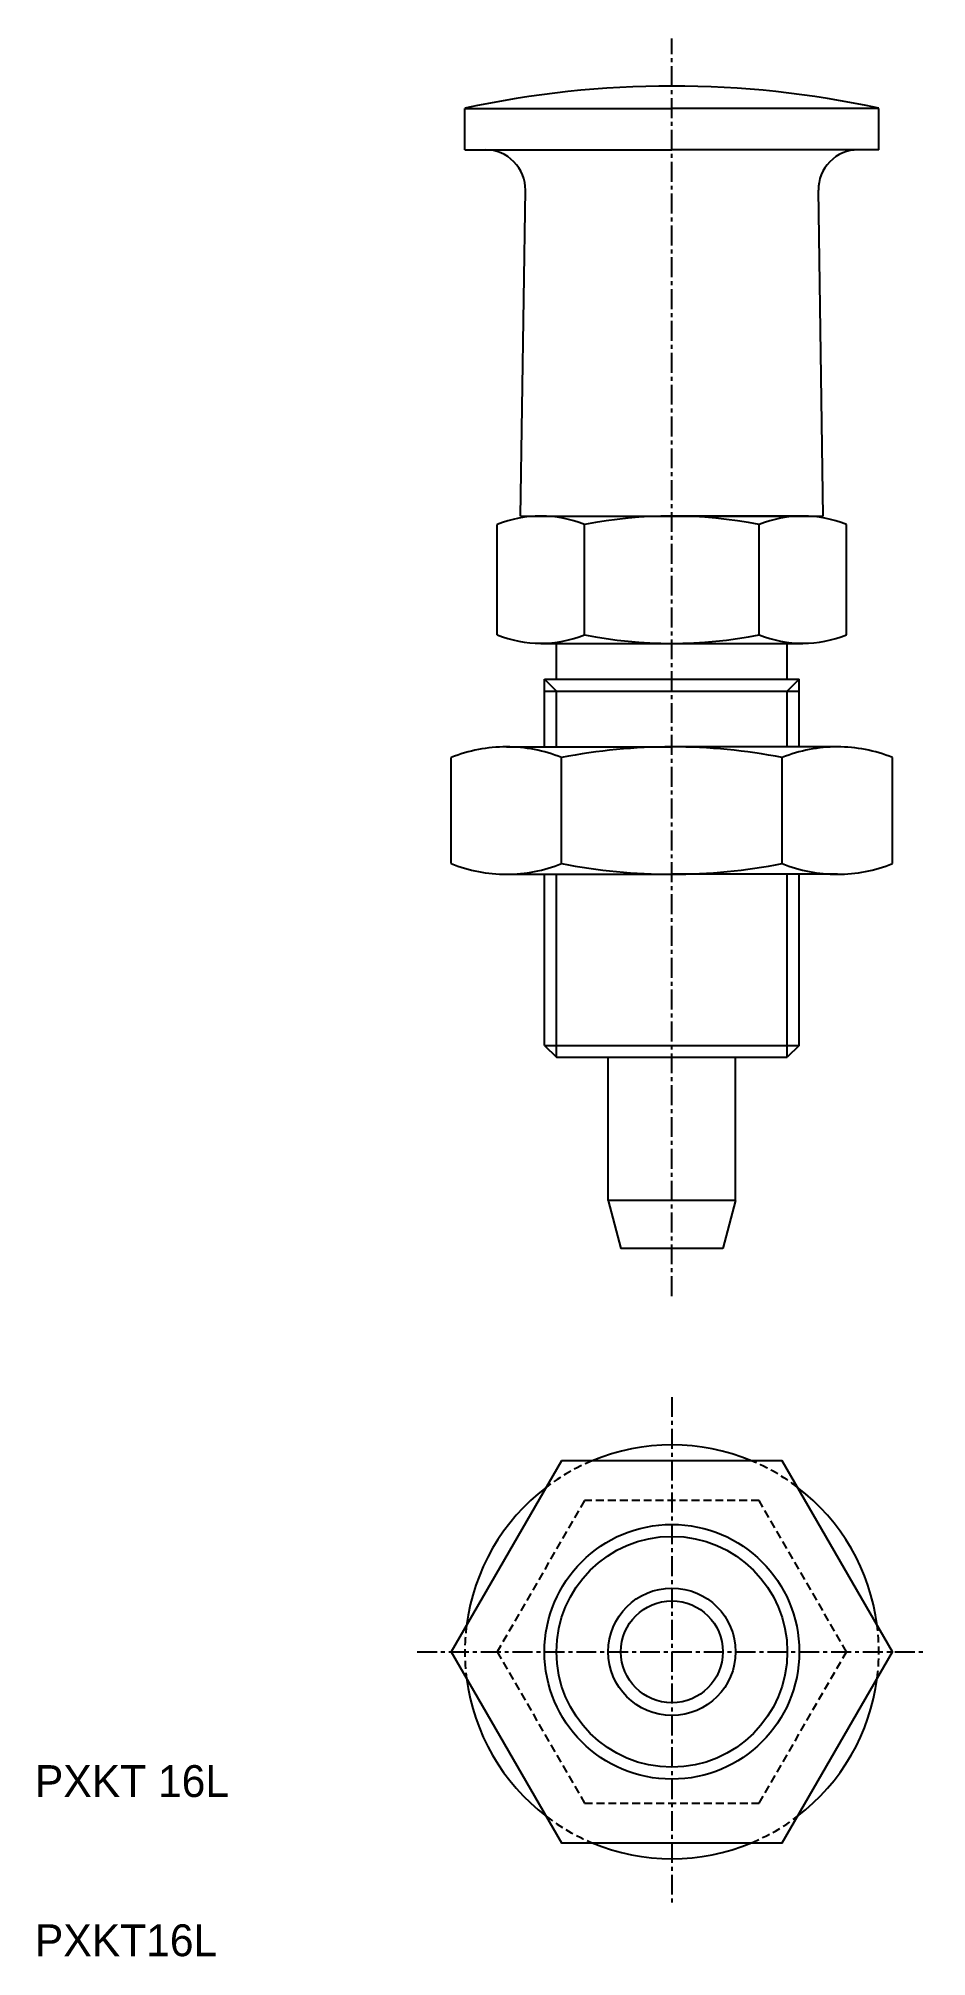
# Model space of a CAD drawing. Extents: x 295 to 351, y 140 to 261.
import ezdxf

# ---------------------------------------------------------------- set-up
doc = ezdxf.new("R2010")
doc.units = 0
doc.linetypes.add('CENTER', pattern=[2, 1.25, -0.25, 0.25, -0.25])
doc.linetypes.add('DASHED', pattern=[0.75, 0.5, -0.25])
doc.layers.get('0').update_dxf_attribs({"linetype": 'CONTINUOUS'})
doc.layers.add('CENTER', color=1, linetype='CENTER')

msp = doc.modelspace()

# ---------------------------------------------------------------- linework, layer by layer
at = {"color": 7, "linetype": 'CONTINUOUS'}
for p, q in [((322.26, 256.29), (335.26, 256.29)), ((322.26, 253.69), (322.26, 256.29)), ((348.26, 256.29), (335.26, 256.29)), ((348.26, 253.69), (348.26, 256.29)), ((322.26, 253.69), (323.56, 253.69)), ((323.56, 253.69), (335.26, 253.69)), ((346.96, 253.69), (335.26, 253.69)), ((348.26, 253.69), (346.96, 253.69)), ((325.76, 230.69), (326.06, 251.16)), ((344.76, 230.69), (344.46, 251.16)), ((324.29, 223.23), (324.29, 230.16)), ((325.76, 230.69), (344.76, 230.69)), ((327.03, 230.69), (335.26, 230.69)), ((329.77, 223.23), (329.77, 230.16)), ((343.48, 230.69), (335.26, 230.69)), ((340.74, 223.23), (340.74, 230.16)), ((346.23, 223.23), (346.23, 230.16)), ((327.03, 222.69), (335.26, 222.69)), ((328.01, 220.44), (328.01, 222.69)), ((335.26, 222.69), (343.48, 222.69)), ((342.51, 220.44), (342.51, 222.69)), ((327.26, 216.19), (327.26, 220.44)), ((327.26, 220.44), (343.26, 220.44)), ((327.26, 219.69), (343.26, 219.69)), ((343.26, 216.19), (343.26, 220.44)), ((324.87, 216.19), (335.26, 216.19)), ((345.65, 216.19), (335.26, 216.19)), ((321.4, 208.87), (321.4, 215.52)), ((328.33, 208.87), (328.33, 215.52)), ((342.19, 208.87), (342.19, 215.52)), ((349.11, 208.87), (349.11, 215.52)), ((324.87, 208.19), (335.26, 208.19)), ((327.26, 197.44), (327.26, 208.19)), ((345.65, 208.19), (335.26, 208.19)), ((343.26, 197.44), (343.26, 208.19)), ((327.26, 197.44), (328.01, 196.69)), ((327.26, 197.44), (343.26, 197.44)), ((328.01, 196.69), (342.51, 196.69)), ((331.26, 187.69), (331.26, 196.69)), ((339.26, 187.69), (339.26, 196.69)), ((343.26, 197.44), (342.51, 196.69)), ((339.26, 187.69), (331.26, 187.69)), ((331.26, 187.69), (332.06, 184.69)), ((339.26, 187.69), (338.45, 184.69)), ((338.45, 184.69), (332.06, 184.69))]:
    msp.add_line(p, q, dxfattribs=at)
at = {"color": 3, "linetype": 'CONTINUOUS'}
for p, q in [((327.26, 220.44), (328.01, 219.69)), ((328.01, 216.19), (328.01, 219.69)), ((343.26, 220.44), (342.51, 219.69)), ((342.51, 216.19), (342.51, 219.69)), ((328.01, 196.69), (328.01, 208.19)), ((342.51, 196.69), (342.51, 208.19))]:
    msp.add_line(p, q, dxfattribs=at)
at = {"color": 7, "linetype": 'CONTINUOUS'}
msp.add_lwpolyline([(328.33, 171.35), (321.4, 159.35), (328.33, 147.35), (342.19, 147.35), (349.11, 159.35), (342.19, 171.35)], close=True, dxfattribs=at)
at = {"color": 3, "linetype": 'DASHED'}
msp.add_lwpolyline([(329.77, 168.85), (324.29, 159.35), (329.77, 149.85), (340.74, 149.85), (346.23, 159.35), (340.74, 168.85)], close=True, dxfattribs=at)
at = {"color": 7, "linetype": 'CONTINUOUS'}
for radius in [8, 7.25, 4, 3.2]:
    msp.add_circle((335.26, 159.35), radius, dxfattribs=at)
for centre, radius, start, end in [((335.26, 196.64), 61.06, 90, 102.2933), ((335.26, 196.64), 61.06, 77.7067, 90), ((323.56, 251.19), 2.5, 359.1608, 90), ((346.96, 251.19), 2.5, 90, 180.8392), ((327.03, 223.37), 7.32, 68.0126, 111.9874), ((335.26, 202.19), 28.5, 78.9042, 101.0958), ((343.48, 223.37), 7.32, 68.0126, 111.9874), ((327.03, 230.02), 7.32, 248.0126, 291.9874), ((335.26, 251.19), 28.5, 258.9042, 281.0958), ((343.48, 230.02), 7.32, 248.0126, 291.9874), ((324.87, 206.94), 9.25, 90, 111.9874), ((324.87, 206.94), 9.25, 68.0126, 90), ((335.26, 180.19), 36, 78.9042, 101.0958), ((345.65, 206.94), 9.25, 90, 111.9874), ((345.65, 206.94), 9.25, 68.0126, 90), ((324.87, 217.44), 9.25, 248.0126, 270), ((324.87, 217.44), 9.25, 270, 291.9874), ((335.26, 244.19), 36, 258.9042, 281.0958), ((345.65, 217.44), 9.25, 248.0126, 270), ((345.65, 217.44), 9.25, 270, 291.9874), ((335.26, 159.35), 13, 67.3801, 112.6199), ((335.26, 159.35), 13, 127.3801, 172.6199), ((335.26, 159.35), 13, 7.3801, 52.6199), ((335.26, 159.35), 13, 187.3801, 232.6199), ((335.26, 159.35), 13, 307.3801, 352.6199), ((335.26, 159.35), 13, 247.3801, 292.6199)]:
    msp.add_arc(centre, radius, start, end, dxfattribs=at)
at = {"color": 3, "linetype": 'DASHED'}
for start, end in [(112.6199, 127.3801), (52.6199, 67.3801), (172.6199, 187.3801), (352.6199, 7.3801), (232.6199, 247.3801), (292.6199, 307.3801)]:
    msp.add_arc((335.26, 159.35), 13, start, end, dxfattribs=at)
at = {"layer": 'CENTER', "color": 1, "linetype": 'CENTER'}
for p, q in [((335.26, 181.69), (335.26, 260.69)), ((335.26, 175.35), (335.26, 143.35)), ((319.26, 159.35), (351.26, 159.35))]:
    msp.add_line(p, q, dxfattribs=at)

# ---------------------------------------------------------------- texts
at = {"color": 7, "linetype": 'CONTINUOUS'}
for s, p in [('PXKT 16L', (295.26, 150.23)), ('PXKT16L', (295.26, 140.23))]:
    msp.add_text(s, height=2, dxfattribs=at).set_placement(p)

doc.saveas('drawing.dxf')
